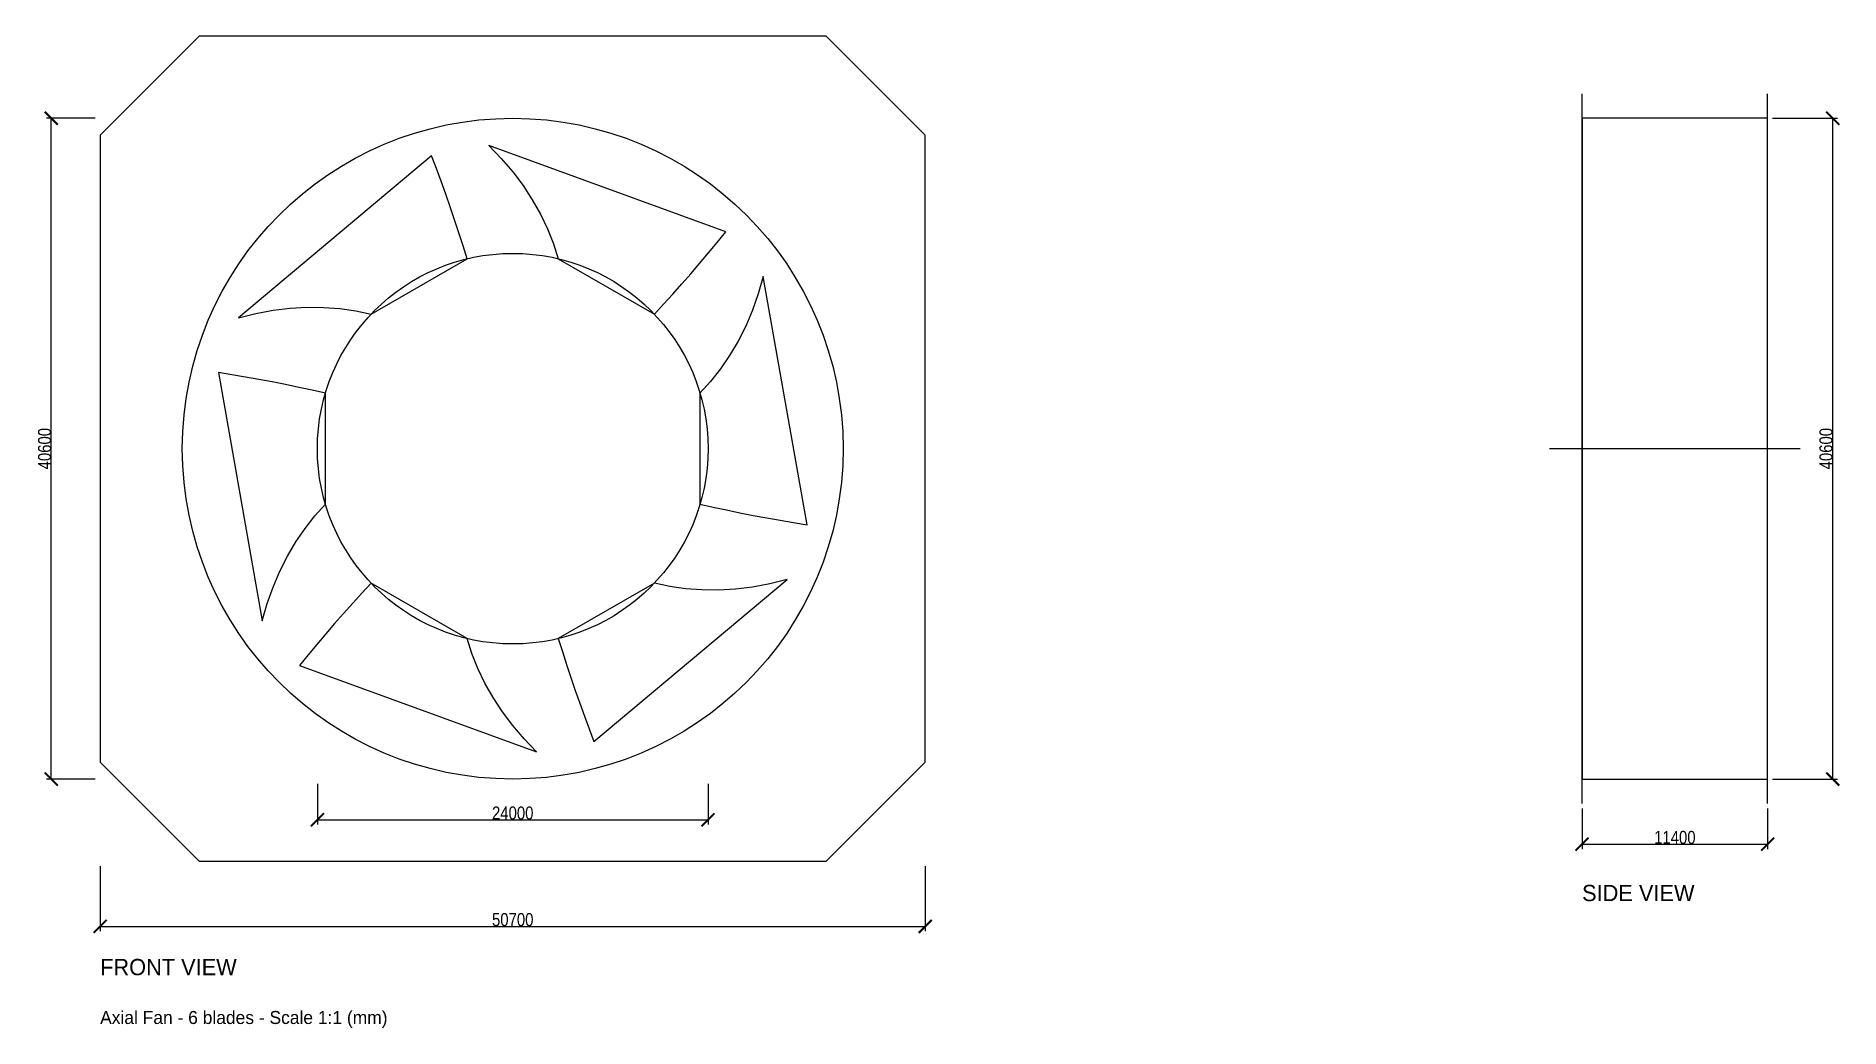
# Model space of a CAD drawing. Header units: metres. Extents: x -293 to 815, y -356 to 254.
import ezdxf

# ---------------------------------------------------------------- set-up
doc = ezdxf.new("R2010")
doc.units = ezdxf.units.M
for name, color, linetype in [('Dim', 1, 'Continuous'), ('Geometry', 7, 'Continuous'), ('Text', 3, 'Continuous')]:
    doc.layers.add(name, color=color, linetype=linetype)
doc.styles.add('OpenSansCondensed-Light', font='OpenSansCondensed-Light.ttf')
doc.dimstyles.new('EZDXF', dxfattribs={"dimtxt": 8, "dimasz": 8, "dimexe": 3, "dimexo": 3, "dimgap": 0.1, "dimtad": 1, "dimlfac": 100, "dimzin": 12, "dimdsep": 46, "dimtxsty": 'OpenSansCondensed-Light', "dimblk": 'ARCHTICK', "dimcen": 2.5, "dimazin": 3, "dimtfac": 0.5, "dimtmove": 2, "dimatfit": 3})

# ---------------------------------------------------------------- blocks, each defined once
blk = doc.blocks.new('_ARCHTICK')
at = {"color": 0, "linetype": 'BYBLOCK', "const_width": 0.15}
blk.add_lwpolyline([(-0.5, -0.5), (0.5, 0.5)], dxfattribs=at)

msp = doc.modelspace()

# ---------------------------------------------------------------- linework, layer by layer
at = {"layer": 'Geometry'}
for p, q in [((657, -218), (657, 218)), ((771, -218), (771, 218))]:
    msp.add_line(p, q, dxfattribs=at)
at = {"layer": 'Geometry', "linetype": 'CONTINUOUS'}
msp.add_line((637, 0), (791, 0), dxfattribs=at)
at = {"layer": 'Geometry'}
for points in [[(-192.66, -253.5), (192.66, -253.5), (253.5, -192.66), (253.5, 192.66), (192.66, 253.5), (-192.66, 253.5), (-253.5, 192.66), (-253.5, -192.66), (-192.66, -253.5)], [(657, -203), (771, -203), (771, 203), (657, 203), (657, -203)], [(-28.01344, 116.68439), (-30.5058, 124.6669), (-33.0683, 132.62972), (-35.70084, 140.5724), (-38.40329, 148.49449), (-41.1755, 156.3955), (-44.01736, 164.27501), (-46.92871, 172.13253), (-49.90944, 179.96762), (-168.56683, 80.40225), (-157.89507, 83.07261), (-147.28494, 85.035), (-136.77533, 86.29881), (-126.40447, 86.87539), (-116.20985, 86.77801), (-106.22808, 86.0218), (-96.49488, 84.62374), (-87.04492, 82.60255), (-28.01344, 116.68439)], [(87.04492, 82.60255), (92.7118, 88.75224), (98.32656, 94.95285), (103.88885, 101.20404), (109.39835, 107.50546), (114.85473, 113.85678), (120.25765, 120.25765), (125.60679, 126.70772), (130.90181, 133.20665), (-14.65302, 186.18428), (-7.00454, 178.27745), (0, 170.07), (6.34929, 161.60032), (12.03406, 152.90718), (17.04704, 144.02968), (21.38303, 135.00712), (25.03887, 125.87889), (28.01344, 116.68439), (87.04492, 82.60255)], [(115.05837, -34.08184), (123.2176, -35.91465), (131.39486, -37.67687), (139.5897, -39.36837), (147.80164, -40.98902), (156.03023, -42.53872), (164.27501, -44.01736), (172.5355, -45.42481), (180.81125, -46.76097), (153.91381, 105.78203), (150.89053, 95.20483), (147.28494, 85.035), (143.12463, 75.30151), (138.43853, 66.03179), (133.25688, 57.25168), (127.61111, 48.98532), (121.53375, 41.25515), (115.05837, 34.08184), (115.05837, -34.08184)], [(-115.05837, 34.08184), (-123.2176, 35.91465), (-131.39486, 37.67687), (-139.5897, 39.36837), (-147.80164, 40.98902), (-156.03023, 42.53872), (-164.27501, 44.01736), (-172.5355, 45.42481), (-180.81125, 46.76097), (-153.91381, -105.78203), (-150.89053, -95.20483), (-147.28494, -85.035), (-143.12463, -75.30151), (-138.43853, -66.03179), (-133.25688, -57.25168), (-127.61111, -48.98532), (-121.53375, -41.25515), (-115.05837, -34.08184), (-115.05837, 34.08184)], [(-87.04492, -82.60255), (-92.7118, -88.75224), (-98.32656, -94.95285), (-103.88885, -101.20404), (-109.39835, -107.50546), (-114.85473, -113.85678), (-120.25765, -120.25765), (-125.60679, -126.70772), (-130.90181, -133.20665), (14.65302, -186.18428), (7.00454, -178.27745), (0, -170.07), (-6.34929, -161.60032), (-12.03406, -152.90718), (-17.04704, -144.02968), (-21.38303, -135.00712), (-25.03887, -125.87889), (-28.01344, -116.68439), (-87.04492, -82.60255)], [(28.01344, -116.68439), (30.5058, -124.6669), (33.0683, -132.62972), (35.70084, -140.5724), (38.40329, -148.49449), (41.1755, -156.3955), (44.01736, -164.27501), (46.92871, -172.13253), (49.90944, -179.96762), (168.56683, -80.40225), (157.89507, -83.07261), (147.28494, -85.035), (136.77533, -86.29881), (126.40447, -86.87539), (116.20985, -86.77801), (106.22808, -86.0218), (96.49488, -84.62374), (87.04492, -82.60255), (28.01344, -116.68439)]]:
    msp.add_lwpolyline(points, dxfattribs=at)
for radius in [203, 120]:
    msp.add_circle((0, 0), radius, dxfattribs=at)

# ---------------------------------------------------------------- texts
at = {"layer": 'Text'}
for s, height, p in [('SIDE VIEW', 10, (657, -278)), ('FRONT VIEW', 10, (-253.5, -323.5)), ('Axial Fan - 6 blades - Scale 1:1 (mm)', 8, (-253.5, -353.5))]:
    msp.add_text(s, height=height, dxfattribs=at).set_placement(p)

# ---------------------------------------------------------------- dimensions: what is measured, and where the dimension line sits
at = {"layer": 'Dim'}
for base, p1, p2 in [((-283.5, -203), (-253.5, -203), (-253.5, 203)), ((811, -203), (771, -203), (771, 203))]:
    msp.add_linear_dim(base=base, p1=p1, p2=p2, angle=90, dimstyle='EZDXF', dxfattribs=at).render()
for base, p1, p2 in [((-120, -228), (-120, -203), (120, -203)), ((657, -243), (657, -218), (771, -218)), ((-253.5, -293.5), (-253.5, -253.5), (253.5, -253.5))]:
    msp.add_linear_dim(base=base, p1=p1, p2=p2, dimstyle='EZDXF', dxfattribs=at).render()

doc.saveas('drawing.dxf')
